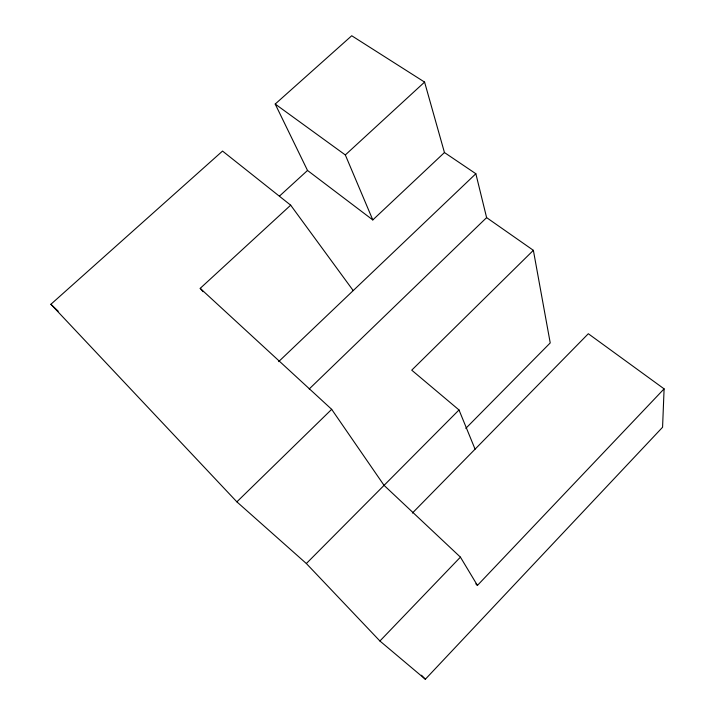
<?xml version="1.0" encoding="UTF-8"?>
<svg xmlns="http://www.w3.org/2000/svg" width="715" height="715" viewBox="0 0 715 715"><rect width="100%" height="100%" fill="white"/><g stroke="black" fill="none" stroke-linecap="round" stroke-linejoin="round"><path stroke-width="1.07" d="M412.385 513.075L588.32 333.735L664.101 388.853L662.573 427.257L425.345 679.25L379.915 641.006L306.351 563.527L236.871 501.85L50.899 304.277L222.535 151.071L290.683 205.178L353.21 290.594M475.815 583.869L477.432 585.406L664.101 388.853M379.915 641.006L460.424 557.137L384.062 485.36L331.68 409.338L200.209 288.351L290.683 205.178M465.805 428.365L550.228 342.923L533.372 250.33L486.611 217.619L475.85 173.736L444.453 152.536L424.585 82.091L351.726 35.75L275.204 104.05L307.522 170.456L372.801 219.934L444.453 152.536M306.351 563.527L459.012 409.963L411.733 370.164L533.372 250.33M236.871 501.85L331.68 409.338M309.202 388.987L486.611 217.619M278.671 361.62L475.85 173.736M372.801 219.934L345.327 154.949L424.585 82.091M279.574 196.017L307.522 170.456M275.204 104.05L345.327 154.949M50.899 304.277L58.21 311.168M421.493 675.219L425.345 679.25M200.209 288.351L203.114 291.693M460.424 557.137L477.432 585.406M459.012 409.963L475.073 449.172"/></g></svg>
